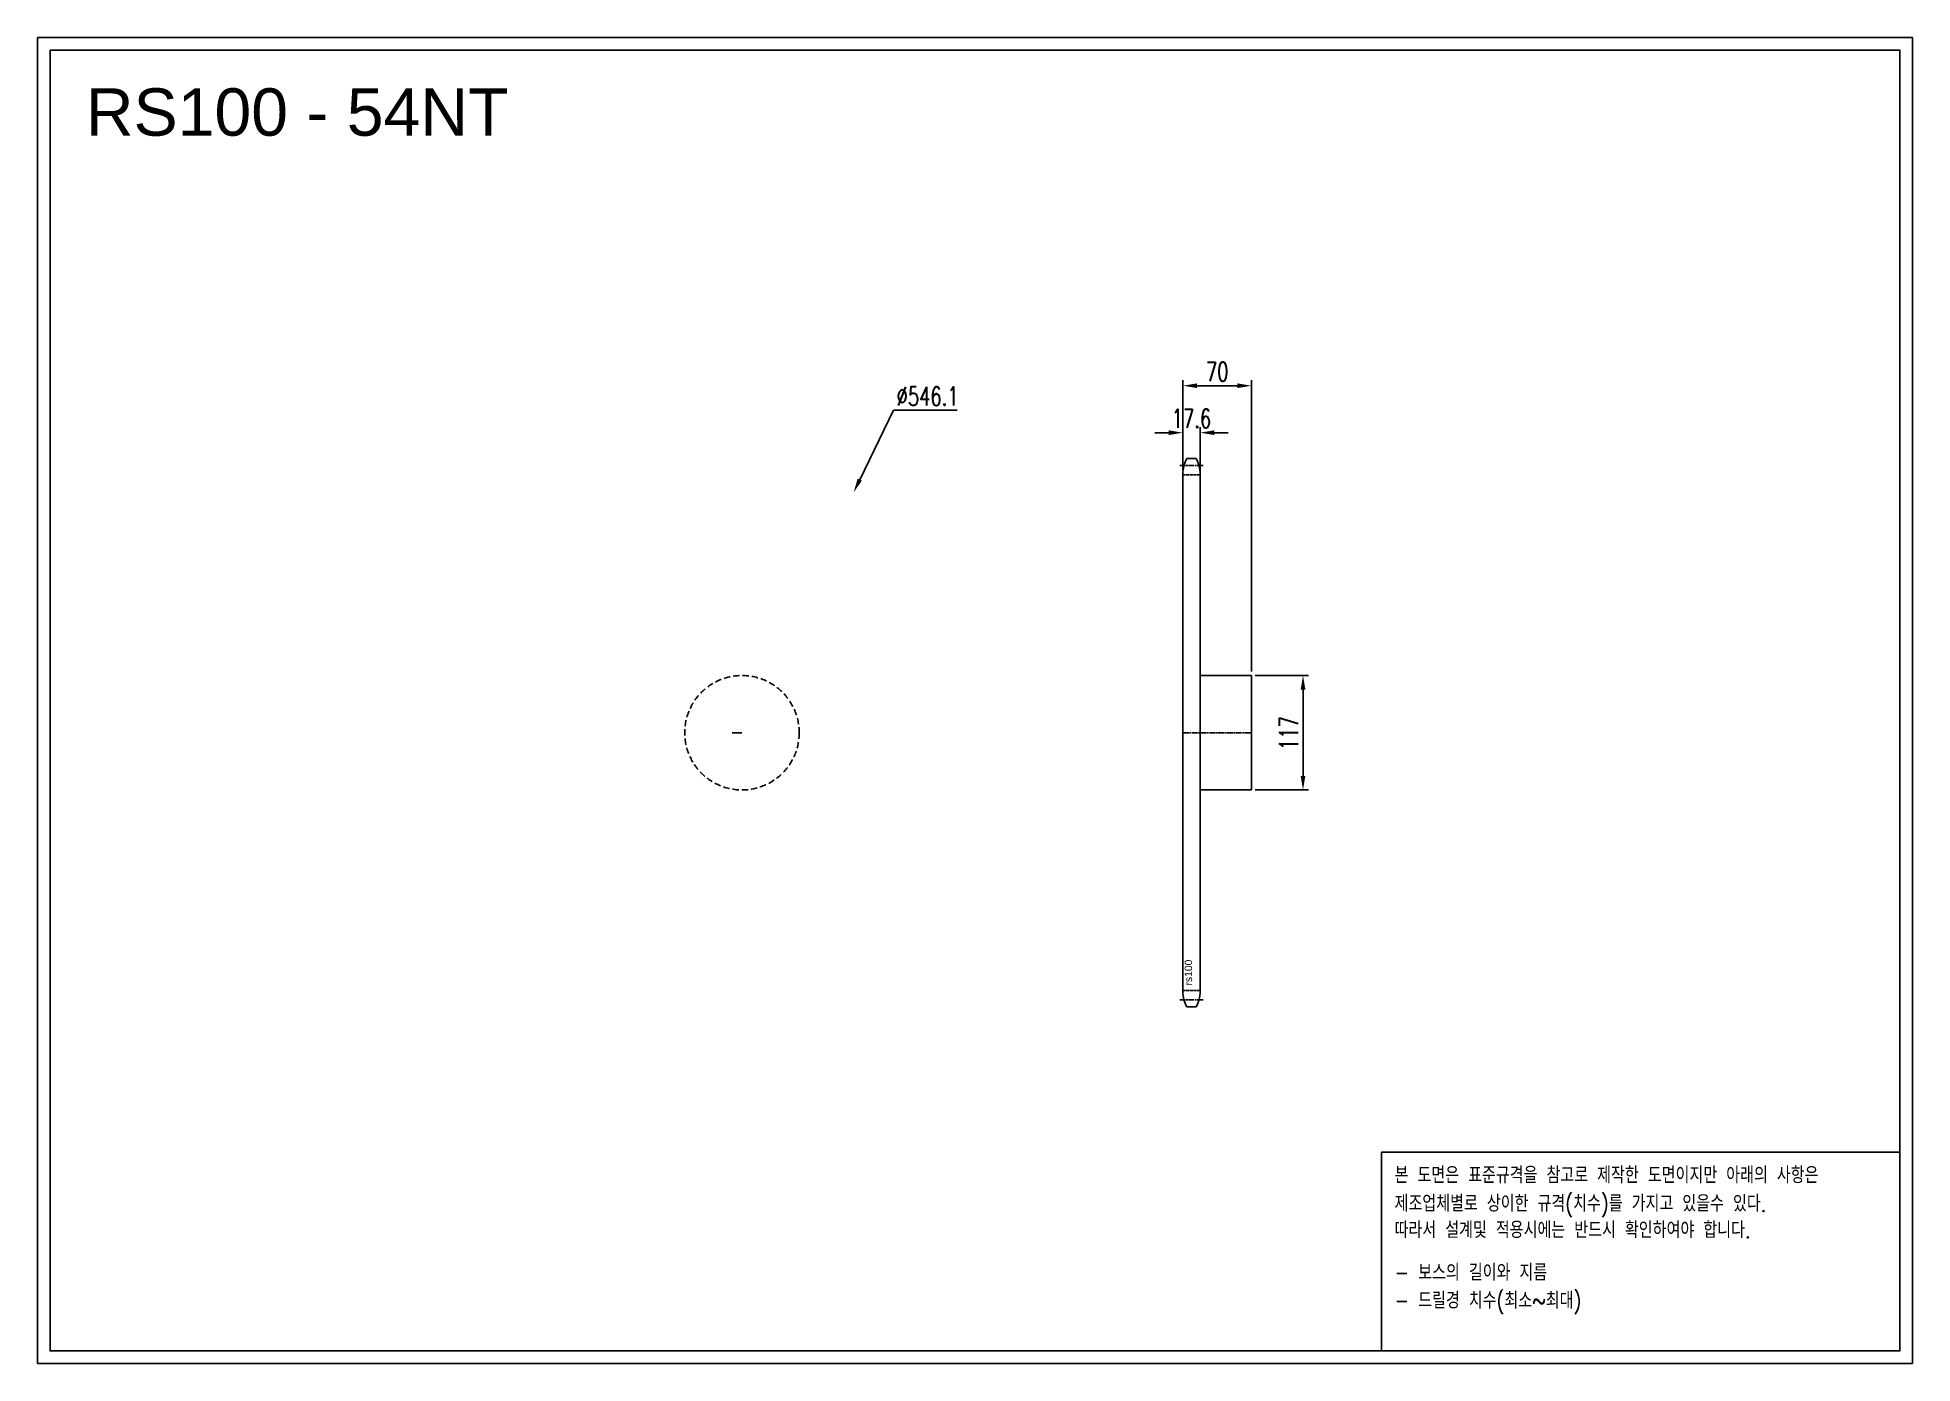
# Model space of a CAD drawing. Header units: millimetres. Extents: x -11891 to -9974, y 19971 to 21327.
import ezdxf

# ---------------------------------------------------------------- set-up
doc = ezdxf.new("R2010")
doc.units = ezdxf.units.MM
for name, pattern in [('AM_ISO02W050', [7.5, 6, -1.5]), ('AM_ISO02W050x2', [3.75, 3, -0.75]), ('AM_ISO08W050', [18, 12, -1.5, 3, -1.5]), ('AM_ISO08W050x2', [9, 6, -0.75, 1.5, -0.75]), ('HIDDEN', [9.525, 6.35, -3.175])]:
    doc.linetypes.add(name, pattern=pattern)
doc.layers.add('AM_3N', color=6, linetype='AM_ISO02W050', lineweight=25)
doc.layers.add('AM_7', color=4, linetype='AM_ISO08W050', lineweight=25)
doc.layers.add('HL', color=2, linetype='HIDDEN')
doc.layers.add('S-DIM', color=7, linetype='Continuous')
doc.styles.add('HAN', font='ROMANS.shx', dxfattribs={"width": 0.7, "bigfont": 'whgtxt.shx'})
doc.styles.add('HSG', font='SIMPLEX.shx', dxfattribs={"width": 0.7, "bigfont": 'HSG.shx'})
doc.styles.get("Standard").update_dxf_attribs({"font": 'arial.ttf'})
doc.dimstyles.new('APP32', dxfattribs={"dimscale": 8, "dimtxt": 2.4, "dimasz": 1.8, "dimexe": 0.7, "dimexo": 0.5, "dimgap": 0.6, "dimtad": 1, "dimtoh": 1, "dimdec": 1, "dimrnd": 0.01, "dimzin": 9, "dimdsep": 46, "dimtxsty": 'HSG', "dimcen": 0, "dimclrd": 1, "dimclre": 1, "dimclrt": 256, "dimazin": 2, "dimtp": 1, "dimtm": 1, "dimtfac": 0.5, "dimtdec": 1, "dimtofl": 0, "dimtmove": 0, "dimatfit": 3, "dimfxl": 0, "dimtvp": 1, "dimtolj": 2, "dimlwd": -1, "dimlwe": -1, "dimarcsym": 0})

# ---------------------------------------------------------------- blocks, each defined once
blk = doc.blocks.new('*D1')
at = {"layer": 'Defpoints', "color": 0, "transparency": 16777216}
for p in [(-10649.8, 20674.4), (-10649.8, 20557.4), (-10597, 20557.4)]:
    blk.add_point(p, dxfattribs=at)
at = {"layer": 'S-DIM', "color": 1, "transparency": 16777216}
for p, q in [((-10645.8, 20674.4), (-10591.4, 20674.4)), ((-10597, 20660), (-10597, 20571.8)), ((-10645.8, 20557.4), (-10591.4, 20557.4))]:
    blk.add_line(p, q, dxfattribs=at)
for points in [[(-10599.4, 20660), (-10594.6, 20660), (-10597, 20674.4)], [(-10599.4, 20571.8), (-10594.6, 20571.8), (-10597, 20557.4)]]:
    blk.add_solid(points, dxfattribs=at)
at = {"layer": 'S-DIM', "transparency": 16777216, "insert": (-10611.4, 20615.5), "char_height": 19.2, "attachment_point": 5, "rotation": 90, "style": 'HSG'}
blk.add_mtext('\\A2;117', dxfattribs=at)
blk = doc.blocks.new('*D2')
at = {"layer": 'Defpoints', "color": 0, "transparency": 16777216}
for p in [(-10702.2, 20922.6), (-10719.8, 20880.3), (-10702.2, 20879.4)]:
    blk.add_point(p, dxfattribs=at)
at = {"layer": 'S-DIM', "color": 1, "transparency": 16777216}
for p, q in [((-10734.2, 20922.6), (-10748.6, 20922.6)), ((-10719.8, 20884.3), (-10719.8, 20928.2)), ((-10702.2, 20883.4), (-10702.2, 20928.2)), ((-10687.8, 20922.6), (-10673.4, 20922.6))]:
    blk.add_line(p, q, dxfattribs=at)
for points in [[(-10734.2, 20925), (-10734.2, 20920.2), (-10719.8, 20922.6)], [(-10687.8, 20925), (-10687.8, 20920.2), (-10702.2, 20922.6)]]:
    blk.add_solid(points, dxfattribs=at)
at = {"layer": 'S-DIM', "transparency": 16777216, "insert": (-10711, 20937), "char_height": 19.2, "attachment_point": 5, "style": 'HSG'}
blk.add_mtext('\\A2;17.6', dxfattribs=at)
blk = doc.blocks.new('*D3')
at = {"layer": 'Defpoints', "color": 0, "transparency": 16777216}
for p in [(-10649.8, 20970.6), (-10719.8, 20880.3), (-10649.8, 20674.4)]:
    blk.add_point(p, dxfattribs=at)
at = {"layer": 'S-DIM', "color": 1, "transparency": 16777216}
for p, q in [((-10719.8, 20884.3), (-10719.8, 20976.2)), ((-10705.4, 20970.6), (-10664.2, 20970.6)), ((-10649.8, 20678.4), (-10649.8, 20976.2))]:
    blk.add_line(p, q, dxfattribs=at)
for points in [[(-10705.4, 20973), (-10705.4, 20968.2), (-10719.8, 20970.6)], [(-10664.2, 20973), (-10664.2, 20968.2), (-10649.8, 20970.6)]]:
    blk.add_solid(points, dxfattribs=at)
at = {"layer": 'S-DIM', "transparency": 16777216, "insert": (-10684.8, 20985), "char_height": 19.2, "attachment_point": 5, "style": 'HSG'}
blk.add_mtext('\\A2;70', dxfattribs=at)
blk = doc.blocks.new('*D4')
at = {"layer": 'Defpoints', "color": 0, "transparency": 16777216}
for p in [(-11056.4, 20861.6), (-11294.7, 20370.3)]:
    blk.add_point(p, dxfattribs=at)
at = {"layer": 'S-DIM', "color": 1, "transparency": 16777216}
for p, q in [((-11015.7, 20945.5), (-11050.1, 20874.5)), ((-10950.7, 20945.5), (-11015.7, 20945.5))]:
    blk.add_line(p, q, dxfattribs=at)
blk.add_solid([(-11052.3, 20875.6), (-11047.9, 20873.5), (-11056.4, 20861.6)], dxfattribs=at)
at = {"layer": 'S-DIM', "transparency": 16777216, "insert": (-10980.8, 20959.9), "char_height": 19.2, "attachment_point": 5, "style": 'HSG'}
blk.add_mtext('\\A2;∅546.1', dxfattribs=at)
blk = doc.blocks.new('notice1')
at = {"color": 4}
blk.add_lwpolyline([(-22142.12, 1735.9), (-22053.8, 1735.9), (-22053.8, 1702.07), (-22142.12, 1702.07)], close=True, dxfattribs=at)
at = {"color": 4, "style": 'HAN', "width": 0.8}
for s, p in [('본 도면은 표준규격을 참고로 제작한 도면이지만 아래의 사항은', (-22139.9, 1730.62)), ('제조업체별로 상이한 규격(치수)를 가지고 있을수 있다.', (-22139.9, 1725.78)), ('따라서 설계및 적용시에는 반드시 확인하여야 합니다.', (-22139.9, 1721.28)), ('- 보스의 길이와 지름', (-22139.9, 1714.03)), ('- 드릴경 치수(최소~최대)', (-22139.9, 1709.27))]:
    blk.add_text(s, height=2.7949, dxfattribs=at).set_placement(p)

msp = doc.modelspace()

# ---------------------------------------------------------------- linework, layer by layer
for p, q in [((-10706.14, 20896.19), (-10715.79, 20896.19)), ((-10719.76, 20880.29), (-10719.76, 20351.55)), ((-10702.16, 20880.29), (-10702.16, 20351.55)), ((-10702.16, 20674.42), (-10649.76, 20674.42)), ((-10649.76, 20674.42), (-10649.76, 20557.42)), ((-10649.76, 20557.42), (-10702.16, 20557.42)), ((-10706.14, 20335.65), (-10715.79, 20335.65))]:
    msp.add_line(p, q)
at = {"color": 3}
msp.add_line((-11180.54, 20615.92), (-11170.54, 20615.92), dxfattribs=at)
for points in [[(-11890.72, 21326.53), (-9973.92, 21326.53), (-9973.92, 19971.21), (-11890.72, 19971.21)], [(-11877.81, 21313.62), (-9986.83, 21313.62), (-9986.83, 19984.12), (-11877.81, 19984.12)]]:
    msp.add_lwpolyline(points, close=True)
for centre, start, end in [((-10685.96, 20880.29), 151.93881, 180), ((-10735.96, 20880.29), 0, 28.06119), ((-10685.96, 20351.55), 180, 208.06119), ((-10735.96, 20351.55), 331.93881, 0)]:
    msp.add_arc(centre, 33.8, start, end)
at = {"layer": 'AM_3N', "linetype": 'AM_ISO02W050x2'}
for p, q in [((-10702.16, 20879.42), (-10719.76, 20879.42)), ((-10702.16, 20352.42), (-10719.76, 20352.42))]:
    msp.add_line(p, q, dxfattribs=at)
at = {"layer": 'AM_7', "linetype": 'AM_ISO08W050x2'}
for p, q in [((-10699.16, 20888.94), (-10722.76, 20888.94)), ((-10719.76, 20615.92), (-10649.76, 20615.92)), ((-10699.16, 20342.89), (-10722.76, 20342.89))]:
    msp.add_line(p, q, dxfattribs=at)
at = {"layer": 'HL'}
msp.add_circle((-11170.54, 20615.92), 58.5, dxfattribs=at)

# ---------------------------------------------------------------- block references
at = {"xscale": 5.999594457740082, "yscale": 5.999594457740082, "zscale": 5.999594457740082}
msp.add_blockref('notice1', (122327.01, 9772.4), dxfattribs=at)

# ---------------------------------------------------------------- texts
msp.add_text('RS100 - 54NT', height=48.4042).set_placement((-11841.36, 21226.16))
at = {"insert": (-10717.94, 20357.55), "char_height": 7.56, "width": 32.5046, "attachment_point": 1, "rotation": 90}
msp.add_mtext('rs100', dxfattribs=at)

# ---------------------------------------------------------------- dimensions: what is measured, and where the dimension line sits
at = {"layer": 'S-DIM'}
dim = msp.add_linear_dim(base=(-10649.76, 20970.57), p1=(-10719.76, 20880.29), p2=(-10649.76, 20674.42), dimstyle='APP32', dxfattribs=at)
dim.commit()
dim.dimension.update_dxf_attribs({"geometry": '*D3', "text_midpoint": (-10684.76, 20984.97)})
dim = msp.add_diameter_dim_2p(p1=(-11294.71, 20370.27), p2=(-11056.38, 20861.57), dimstyle='APP32', dxfattribs=at)
dim.commit()
dim.dimension.update_dxf_attribs({"geometry": '*D4', "text_midpoint": (-10980.77, 20945.51), "dimtype": 131})
dim = msp.add_linear_dim(base=(-10702.16, 20922.57), p1=(-10719.76, 20880.29), p2=(-10702.16, 20879.42), dimstyle='APP32', dxfattribs=at)
dim.commit()
dim.dimension.update_dxf_attribs({"geometry": '*D2', "text_midpoint": (-10710.96, 20922.57), "dimtype": 128})
dim = msp.add_linear_dim(base=(-10597.03, 20557.42), p1=(-10649.76, 20674.42), p2=(-10649.76, 20557.42), angle=90, dimstyle='APP32', dxfattribs=at)
dim.commit()
dim.dimension.update_dxf_attribs({"geometry": '*D1', "text_midpoint": (-10597.03, 20615.51), "dimtype": 128})

doc.saveas('drawing.dxf')
